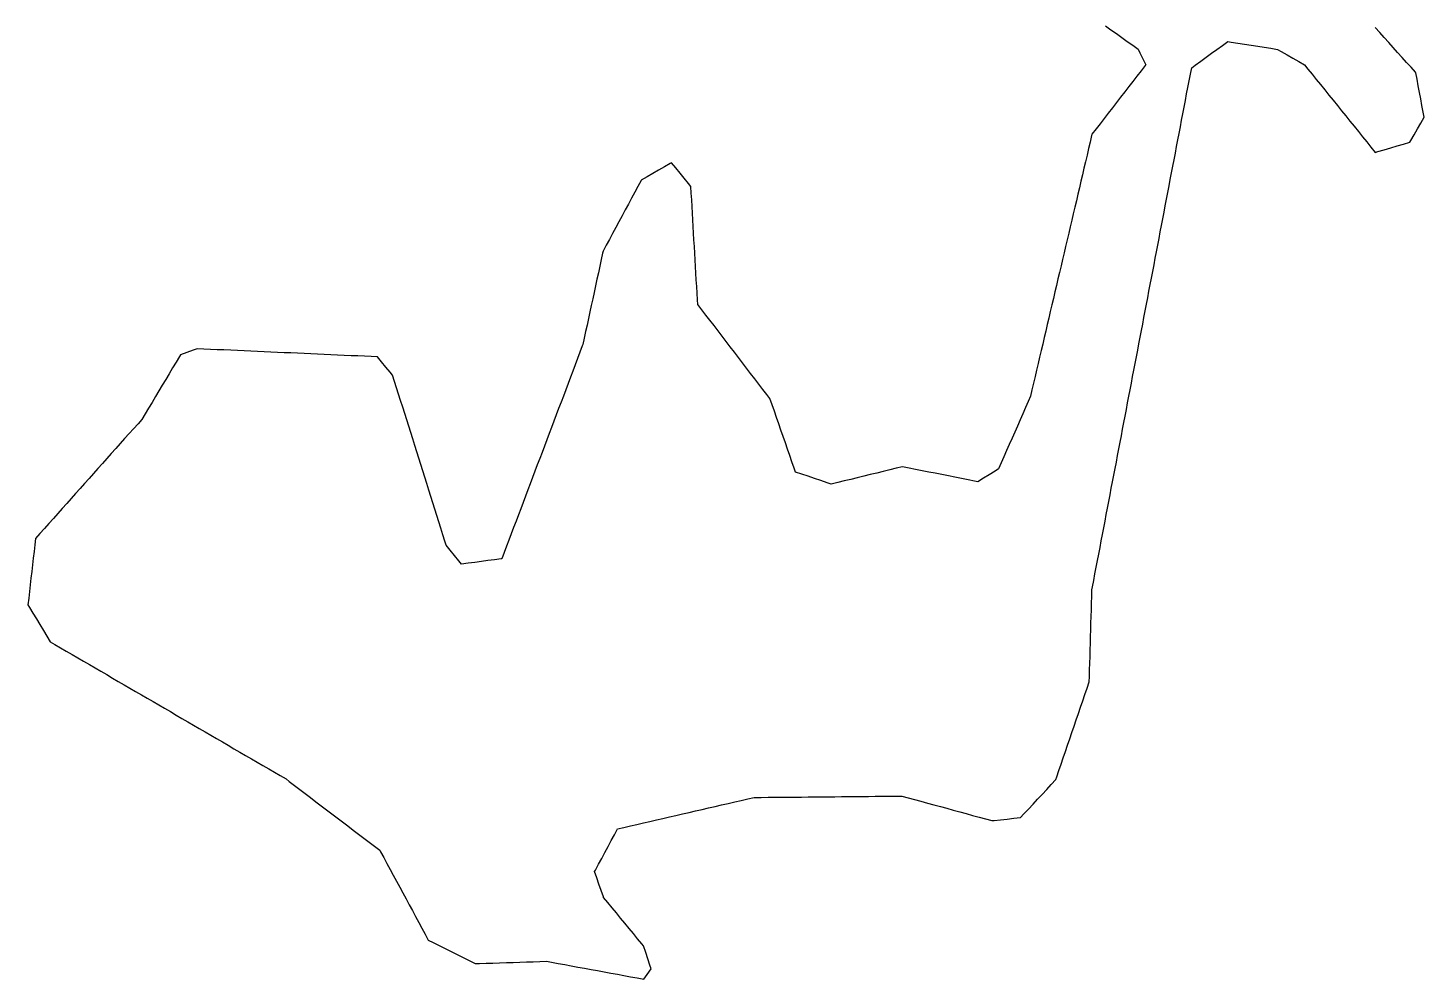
# Model space of a CAD drawing. Header units: millimetres. Extents: x 165 to 2352, y 1753 to 3323.
# Drawn here: x 1594.2 to 1802.9, y 1807.2 to 1949.3 of the extents above; entities that cross this region are included whole.
import ezdxf

# ---------------------------------------------------------------- set-up
doc = ezdxf.new("R2010")
doc.units = ezdxf.units.MM
doc.layers.add('ALL_ISLANDS', color=7, linetype='Continuous')
doc.layers.add('OUTLINE_ISLAND_01', color=7, linetype='Continuous')

msp = doc.modelspace()

# ---------------------------------------------------------------- linework, layer by layer
at = {"layer": 'ALL_ISLANDS'}
msp.add_lwpolyline([(1755.2577, 1949.6462), (1756.0711, 1949.0645), (1756.8846, 1948.4829), (1757.698, 1947.9012), (1758.5115, 1947.3196), (1759.3249, 1946.7379), (1760.1383, 1946.1563), (1760.3947, 1945.6319), (1760.834, 1944.7336), (1761.2732, 1943.8352), (1761.1902, 1943.7278), (1760.5785, 1942.9367), (1759.9668, 1942.1456), (1759.3551, 1941.3545), (1758.7434, 1940.5634), (1758.1318, 1939.7723), (1757.5201, 1938.9812), (1756.9084, 1938.1901), (1756.2967, 1937.399), (1755.685, 1936.6079), (1755.0733, 1935.8168), (1754.4617, 1935.0257), (1753.85, 1934.2346), (1753.2383, 1933.4435), (1753.192, 1933.2462), (1752.9633, 1932.2727), (1752.7347, 1931.2992), (1752.506, 1930.3257), (1752.2773, 1929.3522), (1752.0487, 1928.3787), (1751.82, 1927.4052), (1751.5914, 1926.4317), (1751.3627, 1925.4582), (1751.1341, 1924.4847), (1750.9054, 1923.5112), (1750.6768, 1922.5376), (1750.4481, 1921.5641), (1750.2194, 1920.5906), (1749.9908, 1919.6171), (1749.7621, 1918.6436), (1749.5335, 1917.6701), (1749.3048, 1916.6966), (1749.0762, 1915.7231), (1748.8475, 1914.7496), (1748.6189, 1913.7761), (1748.3902, 1912.8026), (1748.1615, 1911.8291), (1747.9329, 1910.8556), (1747.7042, 1909.8821), (1747.4756, 1908.9085), (1747.2469, 1907.935), (1747.0183, 1906.9615), (1746.7896, 1905.988), (1746.5609, 1905.0145), (1746.3323, 1904.041), (1746.1036, 1903.0675), (1745.875, 1902.094), (1745.6463, 1901.1205), (1745.4177, 1900.147), (1745.189, 1899.1735), (1744.9604, 1898.2), (1744.7317, 1897.2265), (1744.503, 1896.2529), (1744.2744, 1895.2794), (1744.0457, 1894.3059), (1743.6971, 1893.5083), (1743.2966, 1892.592), (1742.8961, 1891.6757), (1742.4956, 1890.7594), (1742.0951, 1889.8432), (1741.6946, 1888.9269), (1741.2941, 1888.0106), (1740.8935, 1887.0943), (1740.493, 1886.178), (1740.0925, 1885.2617), (1739.692, 1884.3454), (1739.2915, 1883.4291), (1738.753, 1883.0938), (1737.9041, 1882.5653), (1737.0552, 1882.0368), (1736.2063, 1881.5082), (1735.7115, 1881.6067), (1734.7308, 1881.802), (1733.75, 1881.9973), (1732.7693, 1882.1926), (1731.7885, 1882.3879), (1730.8078, 1882.5831), (1729.827, 1882.7784), (1728.8463, 1882.9737), (1727.8655, 1883.169), (1726.8848, 1883.3642), (1725.904, 1883.5595), (1724.9233, 1883.7548), (1724.0068, 1883.5313), (1723.0353, 1883.2943), (1722.0638, 1883.0574), (1721.0923, 1882.8204), (1720.1207, 1882.5835), (1719.1492, 1882.3465), (1718.1777, 1882.1095), (1717.2062, 1881.8726), (1716.2347, 1881.6356), (1715.2631, 1881.3987), (1714.2916, 1881.1617), (1713.6776, 1881.3693), (1712.7303, 1881.6895), (1711.7829, 1882.0097), (1710.8356, 1882.3299), (1709.8882, 1882.6501), (1708.9409, 1882.9703), (1708.7396, 1883.5499), (1708.4115, 1884.4945), (1708.0834, 1885.4392), (1707.7553, 1886.3838), (1707.4272, 1887.3285), (1707.0991, 1888.2731), (1706.771, 1889.2178), (1706.4428, 1890.1624), (1706.1147, 1891.107), (1705.7866, 1892.0517), (1705.4585, 1892.9963), (1705.1304, 1893.941), (1704.6758, 1894.5339), (1704.0674, 1895.3275), (1703.4589, 1896.121), (1702.8505, 1896.9146), (1702.242, 1897.7082), (1701.6336, 1898.5018), (1701.0251, 1899.2954), (1700.4167, 1900.089), (1699.8082, 1900.8826), (1699.1998, 1901.6762), (1698.5913, 1902.4698), (1697.9829, 1903.2633), (1697.3744, 1904.0569), (1696.7659, 1904.8505), (1696.1575, 1905.6441), (1695.549, 1906.4377), (1694.9406, 1907.2313), (1694.3321, 1908.0249), (1694.2937, 1908.6907), (1694.2361, 1909.6891), (1694.1785, 1910.6874), (1694.1209, 1911.6858), (1694.0633, 1912.6841), (1694.0057, 1913.6824), (1693.9481, 1914.6808), (1693.8905, 1915.6791), (1693.8329, 1916.6774), (1693.7753, 1917.6758), (1693.7177, 1918.6741), (1693.6601, 1919.6725), (1693.6025, 1920.6708), (1693.5449, 1921.6691), (1693.4873, 1922.6675), (1693.4297, 1923.6658), (1693.3721, 1924.6642), (1693.3145, 1925.6625), (1692.9544, 1926.1016), (1692.3203, 1926.8748), (1691.6862, 1927.6481), (1691.052, 1928.4213), (1690.4179, 1929.1945), (1690.2179, 1929.0788), (1689.3524, 1928.578), (1688.4868, 1928.0772), (1687.6213, 1927.5764), (1686.7557, 1927.0755), (1685.8902, 1926.5747), (1685.8713, 1926.5396), (1685.3977, 1925.6588), (1684.9242, 1924.778), (1684.4507, 1923.8972), (1683.9771, 1923.0165), (1683.5036, 1922.1357), (1683.0301, 1921.2549), (1682.5565, 1920.3741), (1682.083, 1919.4933), (1681.6095, 1918.6126), (1681.1359, 1917.7318), (1680.6624, 1916.851), (1680.1889, 1915.9702), (1680.1277, 1915.6879), (1679.916, 1914.7106), (1679.7043, 1913.7332), (1679.4926, 1912.7559), (1679.2808, 1911.7786), (1679.0691, 1910.8012), (1678.8574, 1909.8239), (1678.6457, 1908.8466), (1678.434, 1907.8692), (1678.2223, 1906.8919), (1678.0106, 1905.9146), (1677.7989, 1904.9372), (1677.5871, 1903.9599), (1677.3754, 1902.9826), (1677.1637, 1902.0052), (1677.0889, 1901.8075), (1676.735, 1900.8722), (1676.3812, 1899.9369), (1676.0274, 1899.0015), (1675.6735, 1898.0662), (1675.3197, 1897.1309), (1674.9658, 1896.1956), (1674.612, 1895.2603), (1674.2581, 1894.325), (1673.9043, 1893.3897), (1673.5505, 1892.4544), (1673.1966, 1891.5191), (1672.8428, 1890.5838), (1672.4889, 1889.6485), (1672.1351, 1888.7132), (1671.7813, 1887.7779), (1671.4274, 1886.8426), (1671.0736, 1885.9073), (1670.7197, 1884.972), (1670.3659, 1884.0367), (1670.012, 1883.1014), (1669.6582, 1882.1661), (1669.3044, 1881.2307), (1668.9505, 1880.2954), (1668.5967, 1879.3601), (1668.2428, 1878.4248), (1667.889, 1877.4895), (1667.5351, 1876.5542), (1667.1813, 1875.6189), (1666.8275, 1874.6836), (1666.4736, 1873.7483), (1666.1198, 1872.813), (1665.7659, 1871.8777), (1665.4121, 1870.9424), (1665.0582, 1870.0071), (1664.9727, 1869.9956), (1663.9816, 1869.8626), (1662.9904, 1869.7297), (1661.9993, 1869.5967), (1661.0082, 1869.4638), (1660.0171, 1869.3308), (1659.026, 1869.1978), (1658.6137, 1869.7122), (1657.9883, 1870.4926), (1657.363, 1871.2729), (1656.7376, 1872.0532), (1656.5493, 1872.6516), (1656.249, 1873.6055), (1655.9488, 1874.5593), (1655.6486, 1875.5132), (1655.3483, 1876.4671), (1655.0481, 1877.4209), (1654.7479, 1878.3748), (1654.4476, 1879.3287), (1654.1474, 1880.2825), (1653.8472, 1881.2364), (1653.5469, 1882.1903), (1653.2467, 1883.1441), (1652.9465, 1884.098), (1652.6463, 1885.0519), (1652.346, 1886.0057), (1652.0458, 1886.9596), (1651.7456, 1887.9135), (1651.4453, 1888.8673), (1651.1451, 1889.8212), (1650.8449, 1890.7751), (1650.5446, 1891.7289), (1650.2444, 1892.6828), (1649.9442, 1893.6367), (1649.6439, 1894.5905), (1649.3437, 1895.5444), (1649.0435, 1896.4983), (1648.7432, 1897.4521), (1648.3866, 1897.8793), (1647.7457, 1898.6469), (1647.1048, 1899.4145), (1646.4638, 1900.1821), (1645.523, 1900.2242), (1644.524, 1900.269), (1643.525, 1900.3137), (1642.526, 1900.3585), (1641.527, 1900.4032), (1640.528, 1900.448), (1639.529, 1900.4927), (1638.53, 1900.5374), (1637.531, 1900.5822), (1636.532, 1900.6269), (1635.533, 1900.6717), (1634.534, 1900.7164), (1633.535, 1900.7612), (1632.536, 1900.8059), (1631.537, 1900.8507), (1630.538, 1900.8954), (1629.539, 1900.9402), (1628.54, 1900.9849), (1627.541, 1901.0297), (1626.542, 1901.0744), (1625.543, 1901.1192), (1624.544, 1901.1639), (1623.545, 1901.2087), (1622.546, 1901.2534), (1621.547, 1901.2982), (1620.548, 1901.3429), (1619.549, 1901.3877), (1618.923, 1901.1598), (1617.9834, 1900.8177), (1617.0437, 1900.4756), (1616.9035, 1900.2418), (1616.3892, 1899.3842), (1615.8749, 1898.5266), (1615.3606, 1897.669), (1614.8464, 1896.8114), (1614.3321, 1895.9537), (1613.8178, 1895.0961), (1613.3035, 1894.2385), (1612.7892, 1893.3809), (1612.2749, 1892.5233), (1611.7606, 1891.6657), (1611.2463, 1890.808), (1610.7011, 1890.1972), (1610.0351, 1889.4512), (1609.3692, 1888.7052), (1608.7033, 1887.9592), (1608.0373, 1887.2132), (1607.3714, 1886.4672), (1606.7055, 1885.7212), (1606.0395, 1884.9751), (1605.3736, 1884.2291), (1604.7077, 1883.4831), (1604.0418, 1882.7371), (1603.3758, 1881.9911), (1602.7099, 1881.2451), (1602.044, 1880.4991), (1601.378, 1879.7531), (1600.7121, 1879.007), (1600.0462, 1878.261), (1599.3802, 1877.515), (1598.7143, 1876.769), (1598.0484, 1876.023), (1597.3824, 1875.277), (1596.7165, 1874.531), (1596.0506, 1873.785), (1595.3846, 1873.0389), (1595.2743, 1872.0761), (1595.1604, 1871.0826), (1595.0465, 1870.0891), (1594.9326, 1869.0956), (1594.8187, 1868.1021), (1594.7049, 1867.1087), (1594.591, 1866.1152), (1594.4771, 1865.1217), (1594.3632, 1864.1282), (1594.2493, 1863.1347), (1594.489, 1862.7378), (1595.0059, 1861.8818), (1595.5229, 1861.0258), (1596.0398, 1860.1698), (1596.5568, 1859.3138), (1597.0737, 1858.4577), (1597.5907, 1857.6017), (1598.2461, 1857.2203), (1599.1104, 1856.7173), (1599.9747, 1856.2143), (1600.839, 1855.7113), (1601.7032, 1855.2083), (1602.5675, 1854.7053), (1603.4318, 1854.2023), (1604.2961, 1853.6993), (1605.1604, 1853.1963), (1606.0247, 1852.6932), (1606.889, 1852.1902), (1607.7532, 1851.6872), (1608.6175, 1851.1842), (1609.4818, 1850.6812), (1610.3461, 1850.1782), (1611.2104, 1849.6752), (1612.0747, 1849.1722), (1612.9389, 1848.6692), (1613.8032, 1848.1662), (1614.6675, 1847.6632), (1615.5318, 1847.1602), (1616.3961, 1846.6572), (1617.2604, 1846.1542), (1618.1247, 1845.6512), (1618.9889, 1845.1482), (1619.8532, 1844.6452), (1620.7175, 1844.1422), (1621.5818, 1843.6392), (1622.4461, 1843.1362), (1623.3104, 1842.6332), (1624.1746, 1842.1302), (1625.0389, 1841.6272), (1625.9032, 1841.1242), (1626.7675, 1840.6212), (1627.6318, 1840.1182), (1628.4961, 1839.6152), (1629.3603, 1839.1122), (1630.2246, 1838.6092), (1631.0889, 1838.1062), (1631.9532, 1837.6032), (1632.8175, 1837.1001), (1633.3009, 1836.7325), (1634.0969, 1836.1272), (1634.8929, 1835.5219), (1635.6888, 1834.9166), (1636.4848, 1834.3113), (1637.2808, 1833.706), (1638.0768, 1833.1006), (1638.8728, 1832.4953), (1639.6688, 1831.89), (1640.4648, 1831.2847), (1641.2607, 1830.6794), (1642.0567, 1830.0741), (1642.8527, 1829.4687), (1643.6487, 1828.8634), (1644.4447, 1828.2581), (1645.2407, 1827.6528), (1646.0366, 1827.0475), (1646.8326, 1826.4421), (1646.9486, 1826.2273), (1647.4237, 1825.3473), (1647.8988, 1824.4674), (1648.3739, 1823.5874), (1648.8489, 1822.7075), (1649.324, 1821.8275), (1649.7991, 1820.9476), (1650.2742, 1820.0676), (1650.7492, 1819.1877), (1651.2243, 1818.3078), (1651.6994, 1817.4278), (1652.1744, 1816.5479), (1652.6495, 1815.6679), (1653.1246, 1814.788), (1653.5997, 1813.908), (1654.0747, 1813.0281), (1654.821, 1812.6527), (1655.7143, 1812.2034), (1656.6077, 1811.754), (1657.501, 1811.3047), (1658.3944, 1810.8553), (1659.2878, 1810.406), (1660.1811, 1809.9567), (1661.0745, 1809.5073), (1661.7369, 1809.5288), (1662.7364, 1809.5611), (1663.7358, 1809.5935), (1664.7353, 1809.6259), (1665.7348, 1809.6582), (1666.7343, 1809.6906), (1667.7337, 1809.723), (1668.7332, 1809.7553), (1669.7327, 1809.7877), (1670.7322, 1809.8201), (1671.7316, 1809.8525), (1672.4929, 1809.7134), (1673.4766, 1809.5337), (1674.4603, 1809.354), (1675.444, 1809.1743), (1676.4278, 1808.9945), (1677.4115, 1808.8148), (1678.3952, 1808.6351), (1679.3789, 1808.4554), (1680.3626, 1808.2757), (1681.3464, 1808.096), (1682.3301, 1807.9163), (1683.3138, 1807.7366), (1684.2975, 1807.5569), (1685.2812, 1807.3772), (1686.2649, 1807.1974), (1686.7677, 1807.8949), (1687.3525, 1808.7061), (1687.1653, 1809.2899), (1686.86, 1810.2422), (1686.5546, 1811.1944), (1686.2493, 1812.1467), (1685.9929, 1812.4576), (1685.3566, 1813.229), (1684.7203, 1814.0004), (1684.084, 1814.7719), (1683.4477, 1815.5433), (1682.8114, 1816.3147), (1682.1751, 1817.0862), (1681.5387, 1817.8576), (1680.9024, 1818.6291), (1680.2661, 1819.4005), (1680.238, 1819.4813), (1679.9094, 1820.4258), (1679.5807, 1821.3702), (1679.2521, 1822.3147), (1678.9235, 1823.2592), (1679.041, 1823.4779), (1679.5141, 1824.3589), (1679.9872, 1825.2399), (1680.4603, 1826.1209), (1680.9334, 1827.0019), (1681.4066, 1827.8829), (1681.8797, 1828.7639), (1682.3528, 1829.6449), (1683.2885, 1829.8599), (1684.2631, 1830.0839), (1685.2377, 1830.3078), (1686.2123, 1830.5318), (1687.1869, 1830.7557), (1688.1615, 1830.9797), (1689.1361, 1831.2036), (1690.1107, 1831.4276), (1691.0853, 1831.6515), (1692.0599, 1831.8755), (1693.0345, 1832.0994), (1694.0091, 1832.3234), (1694.9837, 1832.5473), (1695.9583, 1832.7713), (1696.9329, 1832.9952), (1697.9075, 1833.2192), (1698.8821, 1833.4431), (1699.8567, 1833.6671), (1700.8313, 1833.891), (1701.8059, 1834.115), (1702.7805, 1834.3389), (1702.8333, 1834.3394), (1703.8332, 1834.3491), (1704.8332, 1834.3587), (1705.8331, 1834.3683), (1706.8331, 1834.3779), (1707.833, 1834.3875), (1708.833, 1834.3971), (1709.8329, 1834.4067), (1710.8329, 1834.4163), (1711.8329, 1834.4259), (1712.8328, 1834.4355), (1713.8328, 1834.4451), (1714.8327, 1834.4547), (1715.8327, 1834.4643), (1716.8326, 1834.4739), (1717.8326, 1834.4835), (1718.8325, 1834.4931), (1719.8325, 1834.5027), (1720.8324, 1834.5123), (1721.8324, 1834.5219), (1722.8323, 1834.5315), (1723.8323, 1834.5411), (1724.8323, 1834.5507), (1725.7627, 1834.2966), (1726.7274, 1834.0332), (1727.6921, 1833.7697), (1728.6567, 1833.5063), (1729.6214, 1833.2428), (1730.5861, 1832.9794), (1731.5508, 1832.716), (1732.5154, 1832.4525), (1733.4801, 1832.1891), (1734.4448, 1831.9256), (1735.4095, 1831.6622), (1736.3741, 1831.3987), (1737.3388, 1831.1353), (1738.3035, 1830.8718), (1738.6035, 1830.9041), (1739.5978, 1831.011), (1740.592, 1831.1179), (1741.5863, 1831.2249), (1742.5806, 1831.3318), (1743.083, 1831.8735), (1743.7631, 1832.6066), (1744.4431, 1833.3398), (1745.1232, 1834.0729), (1745.8032, 1834.8061), (1746.4833, 1835.5393), (1747.1633, 1836.2724), (1747.8434, 1837.0056), (1747.9899, 1837.4343), (1748.3134, 1838.3805), (1748.6368, 1839.3268), (1748.9603, 1840.273), (1749.2838, 1841.2192), (1749.6072, 1842.1655), (1749.9307, 1843.1117), (1750.2541, 1844.058), (1750.5776, 1845.0042), (1750.9011, 1845.9504), (1751.2245, 1846.8967), (1751.548, 1847.8429), (1751.8715, 1848.7892), (1752.1949, 1849.7354), (1752.5184, 1850.6816), (1752.8419, 1851.6279), (1752.8638, 1852.3909), (1752.8926, 1853.3905), (1752.9214, 1854.3901), (1752.9501, 1855.3897), (1752.9789, 1856.3893), (1753.0077, 1857.3889), (1753.0364, 1858.3885), (1753.0652, 1859.388), (1753.094, 1860.3876), (1753.1227, 1861.3872), (1753.1515, 1862.3868), (1753.1803, 1863.3864), (1753.2091, 1864.386), (1753.2378, 1865.3856), (1753.3174, 1865.8022), (1753.505, 1866.7844), (1753.6927, 1867.7667), (1753.8803, 1868.7489), (1754.0679, 1869.7311), (1754.2556, 1870.7134), (1754.4432, 1871.6956), (1754.6308, 1872.6779), (1754.8185, 1873.6601), (1755.0061, 1874.6423), (1755.1937, 1875.6246), (1755.3814, 1876.6068), (1755.569, 1877.5891), (1755.7566, 1878.5713), (1755.9442, 1879.5535), (1756.1319, 1880.5358), (1756.3195, 1881.518), (1756.5071, 1882.5003), (1756.6948, 1883.4825), (1756.8824, 1884.4647), (1757.07, 1885.447), (1757.2577, 1886.4292), (1757.4453, 1887.4115), (1757.6329, 1888.3937), (1757.8206, 1889.3759), (1758.0082, 1890.3582), (1758.1958, 1891.3404), (1758.3834, 1892.3227), (1758.5711, 1893.3049), (1758.7587, 1894.2871), (1758.9463, 1895.2694), (1759.134, 1896.2516), (1759.3216, 1897.2339), (1759.5092, 1898.2161), (1759.6969, 1899.1983), (1759.8845, 1900.1806), (1760.0721, 1901.1628), (1760.2598, 1902.1451), (1760.4474, 1903.1273), (1760.635, 1904.1095), (1760.8227, 1905.0918), (1761.0103, 1906.074), (1761.1979, 1907.0562), (1761.3855, 1908.0385), (1761.5732, 1909.0207), (1761.7608, 1910.003), (1761.9484, 1910.9852), (1762.1361, 1911.9674), (1762.3237, 1912.9497), (1762.5113, 1913.9319), (1762.699, 1914.9142), (1762.8866, 1915.8964), (1763.0742, 1916.8786), (1763.2619, 1917.8609), (1763.4495, 1918.8431), (1763.6371, 1919.8254), (1763.8247, 1920.8076), (1764.0124, 1921.7898), (1764.2, 1922.7721), (1764.3876, 1923.7543), (1764.5753, 1924.7366), (1764.7629, 1925.7188), (1764.9505, 1926.701), (1765.1382, 1927.6833), (1765.3258, 1928.6655), (1765.5134, 1929.6478), (1765.7011, 1930.63), (1765.8887, 1931.6122), (1766.0763, 1932.5945), (1766.2639, 1933.5767), (1766.4516, 1934.559), (1766.6392, 1935.5412), (1766.8268, 1936.5234), (1767.0145, 1937.5057), (1767.2021, 1938.4879), (1767.3897, 1939.4702), (1767.5774, 1940.4524), (1767.765, 1941.4346), (1767.9526, 1942.4169), (1768.1403, 1943.3991), (1768.6763, 1943.7885), (1769.4853, 1944.3762), (1770.2944, 1944.964), (1771.1034, 1945.5517), (1771.9125, 1946.1394), (1772.7215, 1946.7272), (1773.5306, 1947.3149), (1774.0495, 1947.2326), (1775.0372, 1947.076), (1776.0248, 1946.9194), (1777.0125, 1946.7628), (1778.0002, 1946.6062), (1778.9878, 1946.4496), (1779.9755, 1946.293), (1780.9631, 1946.1364), (1781.5306, 1945.8117), (1782.3986, 1945.3152), (1783.2666, 1944.8186), (1784.1346, 1944.322), (1785.0026, 1943.8255), (1785.5105, 1943.1958), (1786.1384, 1942.4175), (1786.7662, 1941.6392), (1787.3941, 1940.8608), (1788.0219, 1940.0825), (1788.6498, 1939.3041), (1789.2776, 1938.5258), (1789.9054, 1937.7475), (1790.5333, 1936.9691), (1791.1611, 1936.1908), (1791.789, 1935.4124), (1792.4168, 1934.6341), (1793.0447, 1933.8558), (1793.6725, 1933.0774), (1794.3003, 1932.2991), (1794.9282, 1931.5207), (1795.556, 1930.7424), (1795.9617, 1930.8615), (1796.9212, 1931.1433), (1797.8806, 1931.4251), (1798.8401, 1931.7069), (1799.7996, 1931.9886), (1800.7591, 1932.2704), (1800.8914, 1932.5036), (1801.3849, 1933.3733), (1801.8784, 1934.243), (1802.372, 1935.1128), (1802.8655, 1935.9825), (1802.723, 1936.7515), (1802.5409, 1937.7348), (1802.3587, 1938.718), (1802.1766, 1939.7013), (1801.9945, 1940.6846), (1801.8123, 1941.6679), (1801.6302, 1942.6511), (1801.5815, 1942.7055), (1800.9147, 1943.4508), (1800.248, 1944.1961), (1799.5812, 1944.9414), (1798.9145, 1945.6866), (1798.2477, 1946.4319), (1797.581, 1947.1772), (1796.9142, 1947.9225), (1796.2474, 1948.6677), (1795.5807, 1949.413)], dxfattribs=at)
at = {"layer": 'OUTLINE_ISLAND_01'}
msp.add_lwpolyline([(1755.2577, 1949.6462), (1756.0711, 1949.0645), (1756.8846, 1948.4829), (1757.698, 1947.9012), (1758.5115, 1947.3196), (1759.3249, 1946.7379), (1760.1383, 1946.1563), (1760.3947, 1945.6319), (1760.834, 1944.7336), (1761.2732, 1943.8352), (1761.1902, 1943.7278), (1760.5785, 1942.9367), (1759.9668, 1942.1456), (1759.3551, 1941.3545), (1758.7434, 1940.5634), (1758.1318, 1939.7723), (1757.5201, 1938.9812), (1756.9084, 1938.1901), (1756.2967, 1937.399), (1755.685, 1936.6079), (1755.0733, 1935.8168), (1754.4617, 1935.0257), (1753.85, 1934.2346), (1753.2383, 1933.4435), (1753.192, 1933.2462), (1752.9633, 1932.2727), (1752.7347, 1931.2992), (1752.506, 1930.3257), (1752.2773, 1929.3522), (1752.0487, 1928.3787), (1751.82, 1927.4052), (1751.5914, 1926.4317), (1751.3627, 1925.4582), (1751.1341, 1924.4847), (1750.9054, 1923.5112), (1750.6768, 1922.5376), (1750.4481, 1921.5641), (1750.2194, 1920.5906), (1749.9908, 1919.6171), (1749.7621, 1918.6436), (1749.5335, 1917.6701), (1749.3048, 1916.6966), (1749.0762, 1915.7231), (1748.8475, 1914.7496), (1748.6189, 1913.7761), (1748.3902, 1912.8026), (1748.1615, 1911.8291), (1747.9329, 1910.8556), (1747.7042, 1909.8821), (1747.4756, 1908.9085), (1747.2469, 1907.935), (1747.0183, 1906.9615), (1746.7896, 1905.988), (1746.5609, 1905.0145), (1746.3323, 1904.041), (1746.1036, 1903.0675), (1745.875, 1902.094), (1745.6463, 1901.1205), (1745.4177, 1900.147), (1745.189, 1899.1735), (1744.9604, 1898.2), (1744.7317, 1897.2265), (1744.503, 1896.2529), (1744.2744, 1895.2794), (1744.0457, 1894.3059), (1743.6971, 1893.5083), (1743.2966, 1892.592), (1742.8961, 1891.6757), (1742.4956, 1890.7594), (1742.0951, 1889.8432), (1741.6946, 1888.9269), (1741.2941, 1888.0106), (1740.8935, 1887.0943), (1740.493, 1886.178), (1740.0925, 1885.2617), (1739.692, 1884.3454), (1739.2915, 1883.4291), (1738.753, 1883.0938), (1737.9041, 1882.5653), (1737.0552, 1882.0368), (1736.2063, 1881.5082), (1735.7115, 1881.6067), (1734.7308, 1881.802), (1733.75, 1881.9973), (1732.7693, 1882.1926), (1731.7885, 1882.3879), (1730.8078, 1882.5831), (1729.827, 1882.7784), (1728.8463, 1882.9737), (1727.8655, 1883.169), (1726.8848, 1883.3642), (1725.904, 1883.5595), (1724.9233, 1883.7548), (1724.0068, 1883.5313), (1723.0353, 1883.2943), (1722.0638, 1883.0574), (1721.0923, 1882.8204), (1720.1207, 1882.5835), (1719.1492, 1882.3465), (1718.1777, 1882.1095), (1717.2062, 1881.8726), (1716.2347, 1881.6356), (1715.2631, 1881.3987), (1714.2916, 1881.1617), (1713.6776, 1881.3693), (1712.7303, 1881.6895), (1711.7829, 1882.0097), (1710.8356, 1882.3299), (1709.8882, 1882.6501), (1708.9409, 1882.9703), (1708.7396, 1883.5499), (1708.4115, 1884.4945), (1708.0834, 1885.4392), (1707.7553, 1886.3838), (1707.4272, 1887.3285), (1707.0991, 1888.2731), (1706.771, 1889.2178), (1706.4428, 1890.1624), (1706.1147, 1891.107), (1705.7866, 1892.0517), (1705.4585, 1892.9963), (1705.1304, 1893.941), (1704.6758, 1894.5339), (1704.0674, 1895.3275), (1703.4589, 1896.121), (1702.8505, 1896.9146), (1702.242, 1897.7082), (1701.6336, 1898.5018), (1701.0251, 1899.2954), (1700.4167, 1900.089), (1699.8082, 1900.8826), (1699.1998, 1901.6762), (1698.5913, 1902.4698), (1697.9829, 1903.2633), (1697.3744, 1904.0569), (1696.7659, 1904.8505), (1696.1575, 1905.6441), (1695.549, 1906.4377), (1694.9406, 1907.2313), (1694.3321, 1908.0249), (1694.2937, 1908.6907), (1694.2361, 1909.6891), (1694.1785, 1910.6874), (1694.1209, 1911.6858), (1694.0633, 1912.6841), (1694.0057, 1913.6824), (1693.9481, 1914.6808), (1693.8905, 1915.6791), (1693.8329, 1916.6774), (1693.7753, 1917.6758), (1693.7177, 1918.6741), (1693.6601, 1919.6725), (1693.6025, 1920.6708), (1693.5449, 1921.6691), (1693.4873, 1922.6675), (1693.4297, 1923.6658), (1693.3721, 1924.6642), (1693.3145, 1925.6625), (1692.9544, 1926.1016), (1692.3203, 1926.8748), (1691.6862, 1927.6481), (1691.052, 1928.4213), (1690.4179, 1929.1945), (1690.2179, 1929.0788), (1689.3524, 1928.578), (1688.4868, 1928.0772), (1687.6213, 1927.5764), (1686.7557, 1927.0755), (1685.8902, 1926.5747), (1685.8713, 1926.5396), (1685.3977, 1925.6588), (1684.9242, 1924.778), (1684.4507, 1923.8972), (1683.9771, 1923.0165), (1683.5036, 1922.1357), (1683.0301, 1921.2549), (1682.5565, 1920.3741), (1682.083, 1919.4933), (1681.6095, 1918.6126), (1681.1359, 1917.7318), (1680.6624, 1916.851), (1680.1889, 1915.9702), (1680.1277, 1915.6879), (1679.916, 1914.7106), (1679.7043, 1913.7332), (1679.4926, 1912.7559), (1679.2808, 1911.7786), (1679.0691, 1910.8012), (1678.8574, 1909.8239), (1678.6457, 1908.8466), (1678.434, 1907.8692), (1678.2223, 1906.8919), (1678.0106, 1905.9146), (1677.7989, 1904.9372), (1677.5871, 1903.9599), (1677.3754, 1902.9826), (1677.1637, 1902.0052), (1677.0889, 1901.8075), (1676.735, 1900.8722), (1676.3812, 1899.9369), (1676.0274, 1899.0015), (1675.6735, 1898.0662), (1675.3197, 1897.1309), (1674.9658, 1896.1956), (1674.612, 1895.2603), (1674.2581, 1894.325), (1673.9043, 1893.3897), (1673.5505, 1892.4544), (1673.1966, 1891.5191), (1672.8428, 1890.5838), (1672.4889, 1889.6485), (1672.1351, 1888.7132), (1671.7813, 1887.7779), (1671.4274, 1886.8426), (1671.0736, 1885.9073), (1670.7197, 1884.972), (1670.3659, 1884.0367), (1670.012, 1883.1014), (1669.6582, 1882.1661), (1669.3044, 1881.2307), (1668.9505, 1880.2954), (1668.5967, 1879.3601), (1668.2428, 1878.4248), (1667.889, 1877.4895), (1667.5351, 1876.5542), (1667.1813, 1875.6189), (1666.8275, 1874.6836), (1666.4736, 1873.7483), (1666.1198, 1872.813), (1665.7659, 1871.8777), (1665.4121, 1870.9424), (1665.0582, 1870.0071), (1664.9727, 1869.9956), (1663.9816, 1869.8626), (1662.9904, 1869.7297), (1661.9993, 1869.5967), (1661.0082, 1869.4638), (1660.0171, 1869.3308), (1659.026, 1869.1978), (1658.6137, 1869.7122), (1657.9883, 1870.4926), (1657.363, 1871.2729), (1656.7376, 1872.0532), (1656.5493, 1872.6516), (1656.249, 1873.6055), (1655.9488, 1874.5593), (1655.6486, 1875.5132), (1655.3483, 1876.4671), (1655.0481, 1877.4209), (1654.7479, 1878.3748), (1654.4476, 1879.3287), (1654.1474, 1880.2825), (1653.8472, 1881.2364), (1653.5469, 1882.1903), (1653.2467, 1883.1441), (1652.9465, 1884.098), (1652.6463, 1885.0519), (1652.346, 1886.0057), (1652.0458, 1886.9596), (1651.7456, 1887.9135), (1651.4453, 1888.8673), (1651.1451, 1889.8212), (1650.8449, 1890.7751), (1650.5446, 1891.7289), (1650.2444, 1892.6828), (1649.9442, 1893.6367), (1649.6439, 1894.5905), (1649.3437, 1895.5444), (1649.0435, 1896.4983), (1648.7432, 1897.4521), (1648.3866, 1897.8793), (1647.7457, 1898.6469), (1647.1048, 1899.4145), (1646.4638, 1900.1821), (1645.523, 1900.2242), (1644.524, 1900.269), (1643.525, 1900.3137), (1642.526, 1900.3585), (1641.527, 1900.4032), (1640.528, 1900.448), (1639.529, 1900.4927), (1638.53, 1900.5374), (1637.531, 1900.5822), (1636.532, 1900.6269), (1635.533, 1900.6717), (1634.534, 1900.7164), (1633.535, 1900.7612), (1632.536, 1900.8059), (1631.537, 1900.8507), (1630.538, 1900.8954), (1629.539, 1900.9402), (1628.54, 1900.9849), (1627.541, 1901.0297), (1626.542, 1901.0744), (1625.543, 1901.1192), (1624.544, 1901.1639), (1623.545, 1901.2087), (1622.546, 1901.2534), (1621.547, 1901.2982), (1620.548, 1901.3429), (1619.549, 1901.3877), (1618.923, 1901.1598), (1617.9834, 1900.8177), (1617.0437, 1900.4756), (1616.9035, 1900.2418), (1616.3892, 1899.3842), (1615.8749, 1898.5266), (1615.3606, 1897.669), (1614.8464, 1896.8114), (1614.3321, 1895.9537), (1613.8178, 1895.0961), (1613.3035, 1894.2385), (1612.7892, 1893.3809), (1612.2749, 1892.5233), (1611.7606, 1891.6657), (1611.2463, 1890.808), (1610.7011, 1890.1972), (1610.0351, 1889.4512), (1609.3692, 1888.7052), (1608.7033, 1887.9592), (1608.0373, 1887.2132), (1607.3714, 1886.4672), (1606.7055, 1885.7212), (1606.0395, 1884.9751), (1605.3736, 1884.2291), (1604.7077, 1883.4831), (1604.0418, 1882.7371), (1603.3758, 1881.9911), (1602.7099, 1881.2451), (1602.044, 1880.4991), (1601.378, 1879.7531), (1600.7121, 1879.007), (1600.0462, 1878.261), (1599.3802, 1877.515), (1598.7143, 1876.769), (1598.0484, 1876.023), (1597.3824, 1875.277), (1596.7165, 1874.531), (1596.0506, 1873.785), (1595.3846, 1873.0389), (1595.2743, 1872.0761), (1595.1604, 1871.0826), (1595.0465, 1870.0891), (1594.9326, 1869.0956), (1594.8187, 1868.1021), (1594.7049, 1867.1087), (1594.591, 1866.1152), (1594.4771, 1865.1217), (1594.3632, 1864.1282), (1594.2493, 1863.1347), (1594.489, 1862.7378), (1595.0059, 1861.8818), (1595.5229, 1861.0258), (1596.0398, 1860.1698), (1596.5568, 1859.3138), (1597.0737, 1858.4577), (1597.5907, 1857.6017), (1598.2461, 1857.2203), (1599.1104, 1856.7173), (1599.9747, 1856.2143), (1600.839, 1855.7113), (1601.7032, 1855.2083), (1602.5675, 1854.7053), (1603.4318, 1854.2023), (1604.2961, 1853.6993), (1605.1604, 1853.1963), (1606.0247, 1852.6932), (1606.889, 1852.1902), (1607.7532, 1851.6872), (1608.6175, 1851.1842), (1609.4818, 1850.6812), (1610.3461, 1850.1782), (1611.2104, 1849.6752), (1612.0747, 1849.1722), (1612.9389, 1848.6692), (1613.8032, 1848.1662), (1614.6675, 1847.6632), (1615.5318, 1847.1602), (1616.3961, 1846.6572), (1617.2604, 1846.1542), (1618.1247, 1845.6512), (1618.9889, 1845.1482), (1619.8532, 1844.6452), (1620.7175, 1844.1422), (1621.5818, 1843.6392), (1622.4461, 1843.1362), (1623.3104, 1842.6332), (1624.1746, 1842.1302), (1625.0389, 1841.6272), (1625.9032, 1841.1242), (1626.7675, 1840.6212), (1627.6318, 1840.1182), (1628.4961, 1839.6152), (1629.3603, 1839.1122), (1630.2246, 1838.6092), (1631.0889, 1838.1062), (1631.9532, 1837.6032), (1632.8175, 1837.1001), (1633.3009, 1836.7325), (1634.0969, 1836.1272), (1634.8929, 1835.5219), (1635.6888, 1834.9166), (1636.4848, 1834.3113), (1637.2808, 1833.706), (1638.0768, 1833.1006), (1638.8728, 1832.4953), (1639.6688, 1831.89), (1640.4648, 1831.2847), (1641.2607, 1830.6794), (1642.0567, 1830.0741), (1642.8527, 1829.4687), (1643.6487, 1828.8634), (1644.4447, 1828.2581), (1645.2407, 1827.6528), (1646.0366, 1827.0475), (1646.8326, 1826.4421), (1646.9486, 1826.2273), (1647.4237, 1825.3473), (1647.8988, 1824.4674), (1648.3739, 1823.5874), (1648.8489, 1822.7075), (1649.324, 1821.8275), (1649.7991, 1820.9476), (1650.2742, 1820.0676), (1650.7492, 1819.1877), (1651.2243, 1818.3078), (1651.6994, 1817.4278), (1652.1744, 1816.5479), (1652.6495, 1815.6679), (1653.1246, 1814.788), (1653.5997, 1813.908), (1654.0747, 1813.0281), (1654.821, 1812.6527), (1655.7143, 1812.2034), (1656.6077, 1811.754), (1657.501, 1811.3047), (1658.3944, 1810.8553), (1659.2878, 1810.406), (1660.1811, 1809.9567), (1661.0745, 1809.5073), (1661.7369, 1809.5288), (1662.7364, 1809.5611), (1663.7358, 1809.5935), (1664.7353, 1809.6259), (1665.7348, 1809.6582), (1666.7343, 1809.6906), (1667.7337, 1809.723), (1668.7332, 1809.7553), (1669.7327, 1809.7877), (1670.7322, 1809.8201), (1671.7316, 1809.8525), (1672.4929, 1809.7134), (1673.4766, 1809.5337), (1674.4603, 1809.354), (1675.444, 1809.1743), (1676.4278, 1808.9945), (1677.4115, 1808.8148), (1678.3952, 1808.6351), (1679.3789, 1808.4554), (1680.3626, 1808.2757), (1681.3464, 1808.096), (1682.3301, 1807.9163), (1683.3138, 1807.7366), (1684.2975, 1807.5569), (1685.2812, 1807.3772), (1686.2649, 1807.1974), (1686.7677, 1807.8949), (1687.3525, 1808.7061), (1687.1653, 1809.2899), (1686.86, 1810.2422), (1686.5546, 1811.1944), (1686.2493, 1812.1467), (1685.9929, 1812.4576), (1685.3566, 1813.229), (1684.7203, 1814.0004), (1684.084, 1814.7719), (1683.4477, 1815.5433), (1682.8114, 1816.3147), (1682.1751, 1817.0862), (1681.5387, 1817.8576), (1680.9024, 1818.6291), (1680.2661, 1819.4005), (1680.238, 1819.4813), (1679.9094, 1820.4258), (1679.5807, 1821.3702), (1679.2521, 1822.3147), (1678.9235, 1823.2592), (1679.041, 1823.4779), (1679.5141, 1824.3589), (1679.9872, 1825.2399), (1680.4603, 1826.1209), (1680.9334, 1827.0019), (1681.4066, 1827.8829), (1681.8797, 1828.7639), (1682.3528, 1829.6449), (1683.2885, 1829.8599), (1684.2631, 1830.0839), (1685.2377, 1830.3078), (1686.2123, 1830.5318), (1687.1869, 1830.7557), (1688.1615, 1830.9797), (1689.1361, 1831.2036), (1690.1107, 1831.4276), (1691.0853, 1831.6515), (1692.0599, 1831.8755), (1693.0345, 1832.0994), (1694.0091, 1832.3234), (1694.9837, 1832.5473), (1695.9583, 1832.7713), (1696.9329, 1832.9952), (1697.9075, 1833.2192), (1698.8821, 1833.4431), (1699.8567, 1833.6671), (1700.8313, 1833.891), (1701.8059, 1834.115), (1702.7805, 1834.3389), (1702.8333, 1834.3394), (1703.8332, 1834.3491), (1704.8332, 1834.3587), (1705.8331, 1834.3683), (1706.8331, 1834.3779), (1707.833, 1834.3875), (1708.833, 1834.3971), (1709.8329, 1834.4067), (1710.8329, 1834.4163), (1711.8329, 1834.4259), (1712.8328, 1834.4355), (1713.8328, 1834.4451), (1714.8327, 1834.4547), (1715.8327, 1834.4643), (1716.8326, 1834.4739), (1717.8326, 1834.4835), (1718.8325, 1834.4931), (1719.8325, 1834.5027), (1720.8324, 1834.5123), (1721.8324, 1834.5219), (1722.8323, 1834.5315), (1723.8323, 1834.5411), (1724.8323, 1834.5507), (1725.7627, 1834.2966), (1726.7274, 1834.0332), (1727.6921, 1833.7697), (1728.6567, 1833.5063), (1729.6214, 1833.2428), (1730.5861, 1832.9794), (1731.5508, 1832.716), (1732.5154, 1832.4525), (1733.4801, 1832.1891), (1734.4448, 1831.9256), (1735.4095, 1831.6622), (1736.3741, 1831.3987), (1737.3388, 1831.1353), (1738.3035, 1830.8718), (1738.6035, 1830.9041), (1739.5978, 1831.011), (1740.592, 1831.1179), (1741.5863, 1831.2249), (1742.5806, 1831.3318), (1743.083, 1831.8735), (1743.7631, 1832.6066), (1744.4431, 1833.3398), (1745.1232, 1834.0729), (1745.8032, 1834.8061), (1746.4833, 1835.5393), (1747.1633, 1836.2724), (1747.8434, 1837.0056), (1747.9899, 1837.4343), (1748.3134, 1838.3805), (1748.6368, 1839.3268), (1748.9603, 1840.273), (1749.2838, 1841.2192), (1749.6072, 1842.1655), (1749.9307, 1843.1117), (1750.2541, 1844.058), (1750.5776, 1845.0042), (1750.9011, 1845.9504), (1751.2245, 1846.8967), (1751.548, 1847.8429), (1751.8715, 1848.7892), (1752.1949, 1849.7354), (1752.5184, 1850.6816), (1752.8419, 1851.6279), (1752.8638, 1852.3909), (1752.8926, 1853.3905), (1752.9214, 1854.3901), (1752.9501, 1855.3897), (1752.9789, 1856.3893), (1753.0077, 1857.3889), (1753.0364, 1858.3885), (1753.0652, 1859.388), (1753.094, 1860.3876), (1753.1227, 1861.3872), (1753.1515, 1862.3868), (1753.1803, 1863.3864), (1753.2091, 1864.386), (1753.2378, 1865.3856), (1753.3174, 1865.8022), (1753.505, 1866.7844), (1753.6927, 1867.7667), (1753.8803, 1868.7489), (1754.0679, 1869.7311), (1754.2556, 1870.7134), (1754.4432, 1871.6956), (1754.6308, 1872.6779), (1754.8185, 1873.6601), (1755.0061, 1874.6423), (1755.1937, 1875.6246), (1755.3814, 1876.6068), (1755.569, 1877.5891), (1755.7566, 1878.5713), (1755.9442, 1879.5535), (1756.1319, 1880.5358), (1756.3195, 1881.518), (1756.5071, 1882.5003), (1756.6948, 1883.4825), (1756.8824, 1884.4647), (1757.07, 1885.447), (1757.2577, 1886.4292), (1757.4453, 1887.4115), (1757.6329, 1888.3937), (1757.8206, 1889.3759), (1758.0082, 1890.3582), (1758.1958, 1891.3404), (1758.3834, 1892.3227), (1758.5711, 1893.3049), (1758.7587, 1894.2871), (1758.9463, 1895.2694), (1759.134, 1896.2516), (1759.3216, 1897.2339), (1759.5092, 1898.2161), (1759.6969, 1899.1983), (1759.8845, 1900.1806), (1760.0721, 1901.1628), (1760.2598, 1902.1451), (1760.4474, 1903.1273), (1760.635, 1904.1095), (1760.8227, 1905.0918), (1761.0103, 1906.074), (1761.1979, 1907.0562), (1761.3855, 1908.0385), (1761.5732, 1909.0207), (1761.7608, 1910.003), (1761.9484, 1910.9852), (1762.1361, 1911.9674), (1762.3237, 1912.9497), (1762.5113, 1913.9319), (1762.699, 1914.9142), (1762.8866, 1915.8964), (1763.0742, 1916.8786), (1763.2619, 1917.8609), (1763.4495, 1918.8431), (1763.6371, 1919.8254), (1763.8247, 1920.8076), (1764.0124, 1921.7898), (1764.2, 1922.7721), (1764.3876, 1923.7543), (1764.5753, 1924.7366), (1764.7629, 1925.7188), (1764.9505, 1926.701), (1765.1382, 1927.6833), (1765.3258, 1928.6655), (1765.5134, 1929.6478), (1765.7011, 1930.63), (1765.8887, 1931.6122), (1766.0763, 1932.5945), (1766.2639, 1933.5767), (1766.4516, 1934.559), (1766.6392, 1935.5412), (1766.8268, 1936.5234), (1767.0145, 1937.5057), (1767.2021, 1938.4879), (1767.3897, 1939.4702), (1767.5774, 1940.4524), (1767.765, 1941.4346), (1767.9526, 1942.4169), (1768.1403, 1943.3991), (1768.6763, 1943.7885), (1769.4853, 1944.3762), (1770.2944, 1944.964), (1771.1034, 1945.5517), (1771.9125, 1946.1394), (1772.7215, 1946.7272), (1773.5306, 1947.3149), (1774.0495, 1947.2326), (1775.0372, 1947.076), (1776.0248, 1946.9194), (1777.0125, 1946.7628), (1778.0002, 1946.6062), (1778.9878, 1946.4496), (1779.9755, 1946.293), (1780.9631, 1946.1364), (1781.5306, 1945.8117), (1782.3986, 1945.3152), (1783.2666, 1944.8186), (1784.1346, 1944.322), (1785.0026, 1943.8255), (1785.5105, 1943.1958), (1786.1384, 1942.4175), (1786.7662, 1941.6392), (1787.3941, 1940.8608), (1788.0219, 1940.0825), (1788.6498, 1939.3041), (1789.2776, 1938.5258), (1789.9054, 1937.7475), (1790.5333, 1936.9691), (1791.1611, 1936.1908), (1791.789, 1935.4124), (1792.4168, 1934.6341), (1793.0447, 1933.8558), (1793.6725, 1933.0774), (1794.3003, 1932.2991), (1794.9282, 1931.5207), (1795.556, 1930.7424), (1795.9617, 1930.8615), (1796.9212, 1931.1433), (1797.8806, 1931.4251), (1798.8401, 1931.7069), (1799.7996, 1931.9886), (1800.7591, 1932.2704), (1800.8914, 1932.5036), (1801.3849, 1933.3733), (1801.8784, 1934.243), (1802.372, 1935.1128), (1802.8655, 1935.9825), (1802.723, 1936.7515), (1802.5409, 1937.7348), (1802.3587, 1938.718), (1802.1766, 1939.7013), (1801.9945, 1940.6846), (1801.8123, 1941.6679), (1801.6302, 1942.6511), (1801.5815, 1942.7055), (1800.9147, 1943.4508), (1800.248, 1944.1961), (1799.5812, 1944.9414), (1798.9145, 1945.6866), (1798.2477, 1946.4319), (1797.581, 1947.1772), (1796.9142, 1947.9225), (1796.2474, 1948.6677), (1795.5807, 1949.413)], dxfattribs=at)

doc.saveas('drawing.dxf')
